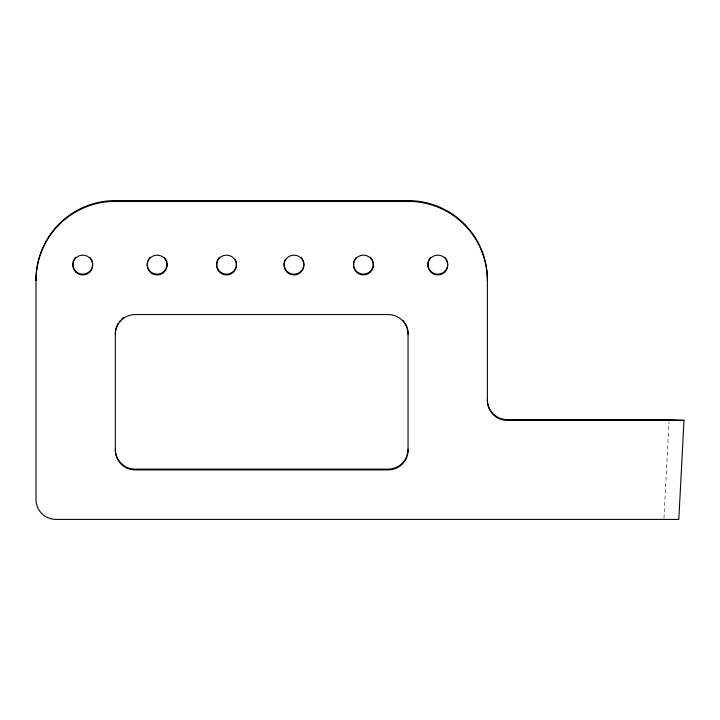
<?xml version="1.0" encoding="UTF-8"?>
<svg xmlns="http://www.w3.org/2000/svg" width="720" height="720" viewBox="0 0 720 720"><rect width="100%" height="100%" fill="white"/><g stroke="black" fill="none" stroke-linecap="round" stroke-linejoin="round"><path stroke-width="0.54" stroke-dasharray="3.6 2.7" d="M663.975 518.301L669.024 421.848"/><path stroke-width="1.08" d="M684 420.381L678.807 519.417L55.836 519.417A19.845 19.818 0 0 1 36.009 499.59L36 279.81A79.335 79.227 0 0 1 115.335 200.583L408.051 200.583A79.335 79.227 0 0 1 487.386 279.81L487.386 400.572A19.836 19.809 0 0 0 507.222 420.381L684 420.381L669.141 419.607L507.222 419.607A19.836 19.809 0 0 1 487.386 399.798M117.999 323.685A19.836 19.809 0 0 0 115.335 333.585L115.335 450.09A19.836 19.809 0 0 0 135.171 469.899L388.215 469.899A19.836 19.809 0 0 0 408.051 450.09L408.051 333.585A19.836 19.809 0 0 0 407.367 328.464M119.124 321.948A19.836 19.809 0 0 1 120.438 320.328M121.896 318.87A19.836 19.809 0 0 1 123.516 317.565M115.335 449.316A19.836 19.809 0 0 0 135.171 469.125L388.215 469.125A19.836 19.809 0 0 0 408.051 449.316M402.948 320.328A19.836 19.809 0 0 1 404.262 321.948M405.387 323.685A19.836 19.809 0 0 1 407.079 327.474M235.152 259.308A9.918 9.9 0 0 1 232.245 272.376A9.918 9.9 0 0 1 218.961 270.63A9.918 9.9 0 0 1 219.546 257.265M301.014 257.265A9.918 9.9 0 0 1 301.599 270.63A9.918 9.9 0 0 1 288.306 272.376A9.918 9.9 0 0 1 285.408 259.308M91.35 259.308A9.918 9.9 0 0 1 82.764 274.167A9.918 9.9 0 0 1 74.169 259.308M74.637 258.588A9.918 9.9 0 0 1 75.744 257.265M89.775 257.265A9.918 9.9 0 0 1 90.882 258.588M446.391 259.308A9.918 9.9 0 0 1 437.796 274.167A9.918 9.9 0 0 1 429.21 259.308M429.669 258.588A9.918 9.9 0 0 1 430.785 257.265M444.807 257.265A9.918 9.9 0 0 1 445.923 258.588M164.151 257.265A9.918 9.9 0 0 1 164.151 271.269A9.918 9.9 0 0 1 150.129 271.269A9.918 9.9 0 0 1 150.129 257.265M370.431 257.265A9.918 9.9 0 0 1 370.431 271.269A9.918 9.9 0 0 1 356.409 271.269A9.918 9.9 0 0 1 356.409 257.265M36 280.584A79.335 79.227 0 0 1 115.335 201.357L408.051 201.357A79.335 79.227 0 0 1 487.386 280.584M115.335 334.368A19.836 19.809 0 0 1 135.171 314.559L388.215 314.559A19.836 19.809 0 0 1 408.051 334.368M152.181 273.618A9.918 9.9 0 0 0 167.058 265.041A9.918 9.9 0 0 0 152.181 256.464A9.918 9.9 0 0 0 152.181 273.618M358.461 273.618A9.918 9.9 0 0 0 373.338 265.041A9.918 9.9 0 0 0 358.461 256.464A9.918 9.9 0 0 0 358.461 273.618M432.837 273.618A9.918 9.9 0 0 0 447.714 265.041A9.918 9.9 0 0 0 432.837 256.464A9.918 9.9 0 0 0 432.837 273.618M75.744 272.043A9.918 9.9 0 0 0 92.34 267.606A9.918 9.9 0 0 0 80.19 255.474A9.918 9.9 0 0 0 75.744 272.043M289.035 273.618A9.918 9.9 0 0 0 303.912 265.041A9.918 9.9 0 0 0 289.035 256.464A9.918 9.9 0 0 0 289.035 273.618M221.598 273.618A9.918 9.9 0 0 0 236.475 265.041A9.918 9.9 0 0 0 221.598 256.464A9.918 9.9 0 0 0 221.598 273.618"/></g></svg>
